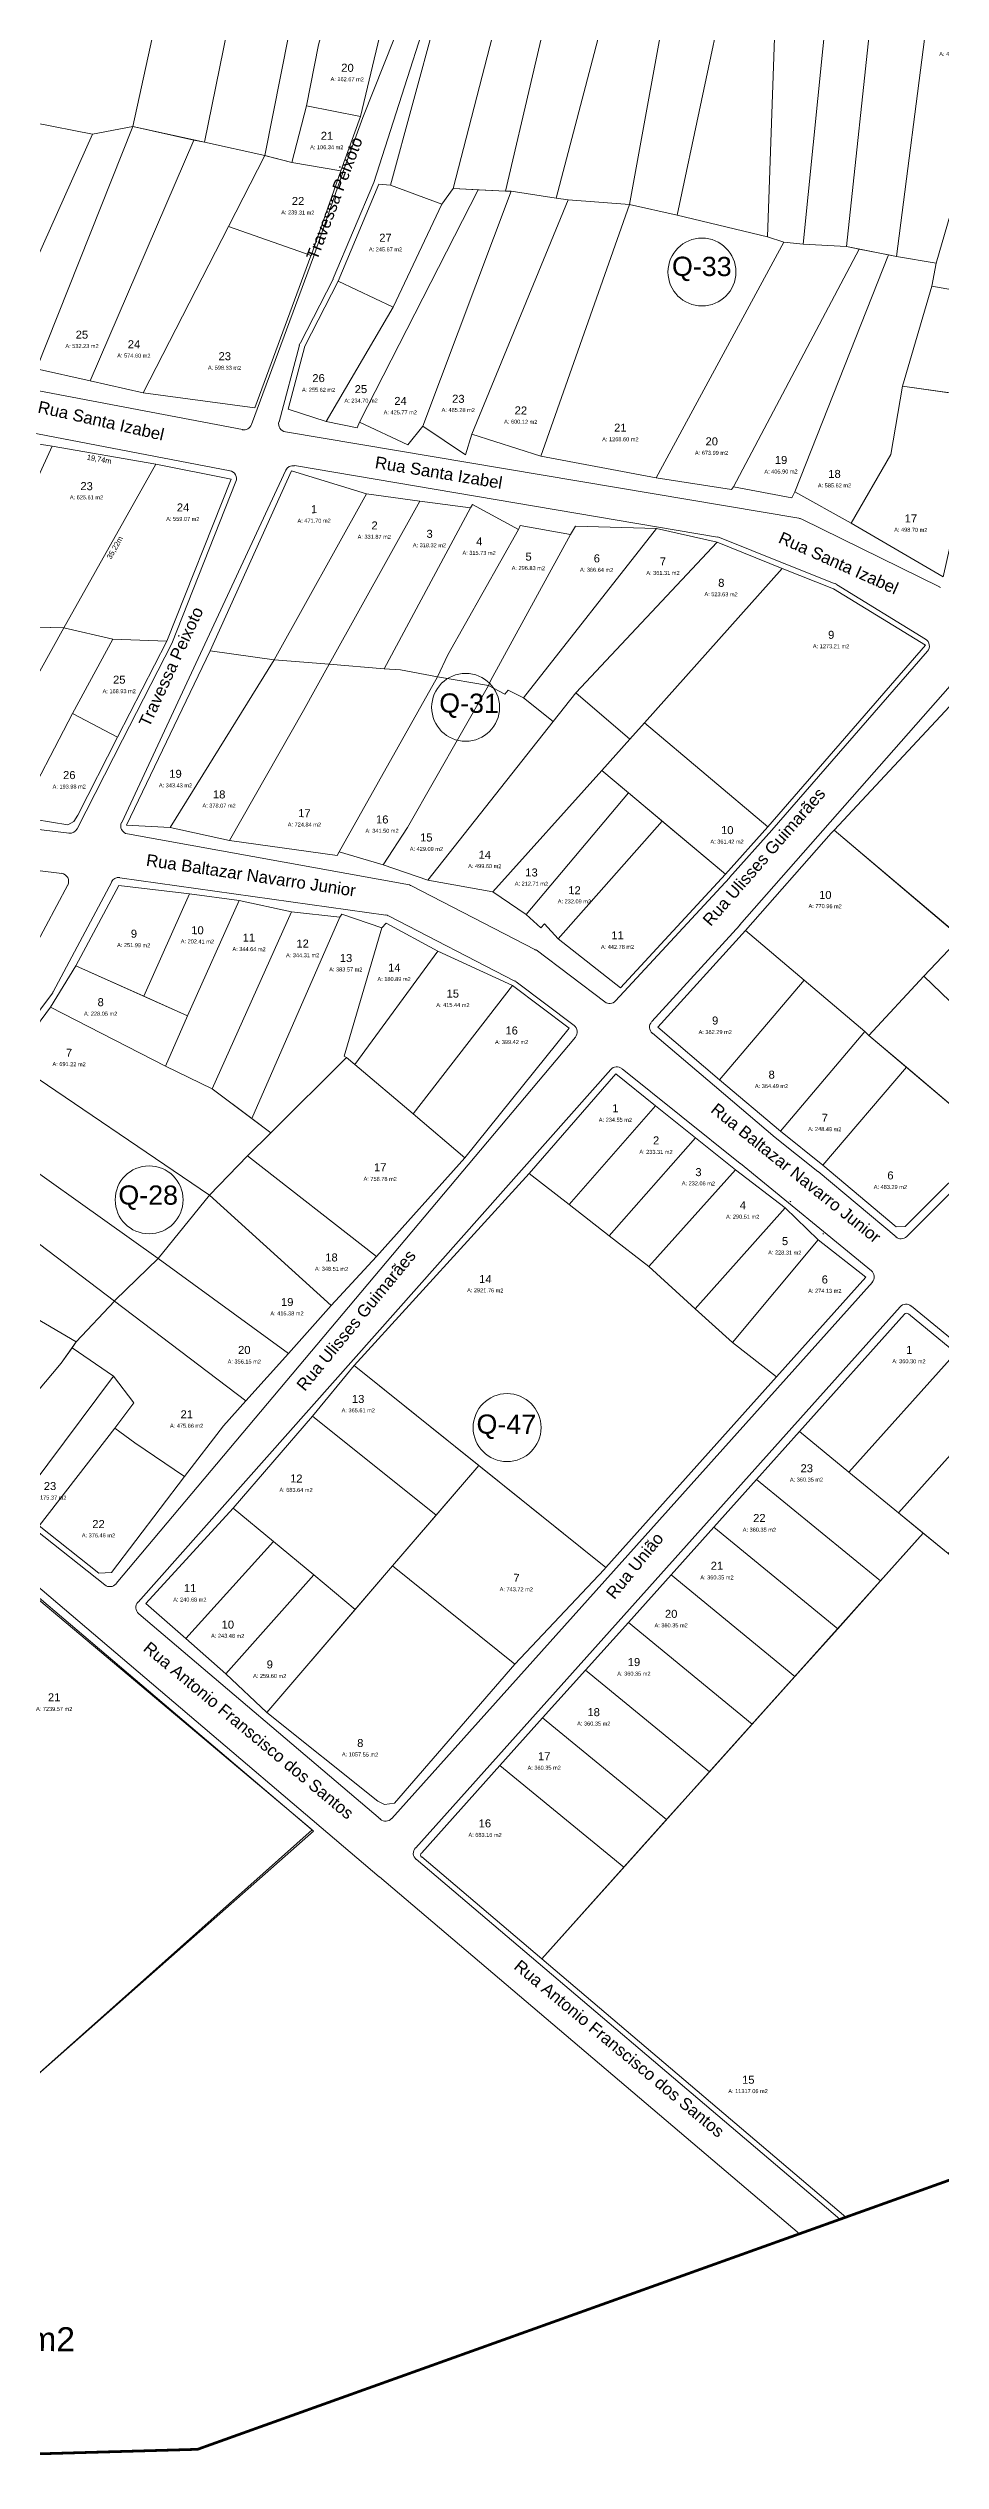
# Model space of a CAD drawing. Header units: metres. Extents: x 3808 to 8215, y 2374 to 6187.
# Drawn here: x 6705.7 to 6873, y 3301 to 3753.2 of the extents above; entities that cross this region are included whole.
import ezdxf

# ---------------------------------------------------------------- set-up
doc = ezdxf.new("R2010")
doc.units = ezdxf.units.M
for name, color, linetype in [('0 - Cotas', 7, 'Continuous'), ('Nomes-Ruas', 7, 'Continuous'), ('PDF_Boundary-Lotes', 7, 'Continuous'), ('PDF_Meio-Fio', 32, 'Continuous'), ('PDF_Numeração_Quadras', 7, 'Continuous'), ('PDF_Perímetro', 5, 'Continuous'), ('PDF_Text', 7, 'Continuous'), ('PDF_Vértices_Quadras', 7, 'Continuous')]:
    doc.layers.add(name, color=color, linetype=linetype)
doc.styles.add('Arial', font='arial.ttf')
doc.styles.add('PDF Arial', font='arial.ttf')
doc.styles.add('REGUA100', font='arial.ttf')
doc.dimstyles.new('Copy(2) of ISO-25', dxfattribs={"dimtxt": 1, "dimasz": 2.5, "dimexe": 1.25, "dimexo": 0.625, "dimgap": 0.2, "dimtad": 1, "dimtoh": 1, "dimlfac": 1, "dimzin": 1, "dimtxsty": 'Arial', "dimblk": 'NONE', "dimcen": 0, "dimse1": 1, "dimse2": 1, "dimsd1": 1, "dimsd2": 1, "dimclrt": 256, "dimaunit": 1, "dimadec": 3, "dimazin": 0, "dimtfac": 1, "dimtmove": 0, "dimatfit": 3, "dimldrblk": 'NONE', "dimfxl": 1, "dimtolj": 1, "dimtzin": 0, "dimarcsym": 0})

# ---------------------------------------------------------------- blocks, each defined once
blk = doc.blocks.new('*D11586')
at = {"layer": 'Defpoints', "color": 0, "transparency": 16777216}
for p in [(6706.41, 3678.63), (6725.56, 3673.5), (6725.86, 3675.26)]:
    blk.add_point(p, dxfattribs=at)
at = {"layer": '0 - Cotas', "lineweight": 5, "transparency": 16777216, "insert": (6715.24, 3676.1), "char_height": 1, "attachment_point": 5, "rotation": 350.1652, "style": 'Arial'}
blk.add_mtext('\\A1;19,74m', dxfattribs=at)
blk = doc.blocks.new('_None')
blk = doc.blocks.new('*D11587')
at = {"layer": 'Defpoints', "color": 0, "transparency": 16777216}
for p in [(6706.41, 3678.63), (6691.07, 3645.05), (6692.6, 3644.35)]:
    blk.add_point(p, dxfattribs=at)
at = {"layer": '0 - Cotas', "lineweight": 5, "transparency": 16777216, "insert": (6699.98, 3662.42), "char_height": 1, "attachment_point": 5, "rotation": 65.4503, "style": 'Arial'}
blk.add_mtext('\\A1;36,92m', dxfattribs=at)
blk = doc.blocks.new('*D11588')
at = {"layer": 'Defpoints', "color": 0, "transparency": 16777216}
for p in [(6725.86, 3675.26), (6727.48, 3674.35), (6708.61, 3644.55)]:
    blk.add_point(p, dxfattribs=at)
at = {"layer": '0 - Cotas', "lineweight": 5, "transparency": 16777216, "insert": (6718.26, 3659.56), "char_height": 1, "attachment_point": 5, "rotation": 60.6769, "style": 'Arial'}
blk.add_mtext('\\A1;35,22m', dxfattribs=at)
blk = doc.blocks.new('*D11589')
at = {"layer": 'Defpoints', "color": 0, "transparency": 16777216}
for p in [(6691.07, 3645.05), (6708.61, 3644.55), (6708.61, 3644.55)]:
    blk.add_point(p, dxfattribs=at)
at = {"layer": '0 - Cotas', "lineweight": 5, "transparency": 16777216, "insert": (6700.72, 3645.58), "char_height": 1, "attachment_point": 5, "rotation": 358.3887, "style": 'Arial'}
blk.add_mtext('\\A1;17,55m', dxfattribs=at)

msp = doc.modelspace()

# ---------------------------------------------------------------- linework, layer by layer
at = {"lineweight": 5, "flags": 128}
msp.add_lwpolyline([(6755.166, 3419.31), (6678.259, 3483.969), (6671.462, 3476.683), (6664.782, 3469.919), (6658.638, 3460.642), (6647.354, 3443.606), (6642.158, 3435.76), (6636.915, 3427.843), (6631.341, 3419.428), (6630.154, 3417.635), (6700.037, 3370.162)], close=True, dxfattribs=at)
at = {"layer": 'PDF_Boundary-Lotes', "lineweight": 5}
for points in [[(6729.223, 3773.763), (6690.978, 3781.435), (6680.796, 3742.861), (6703.162, 3739.246), (6714.004, 3737.133), (6721.556, 3738.574)], [(6744.268, 3781.11), (6731.766, 3783.776), (6729.223, 3773.763), (6721.556, 3738.574), (6735.021, 3735.579)], [(6755.313, 3778.534), (6744.73, 3781.668), (6744.268, 3781.11), (6735.021, 3735.579), (6746.315, 3733.091)], [(6762.927, 3778.276), (6755.313, 3778.534), (6746.315, 3733.091), (6751.357, 3731.79), (6754.102, 3742.401), (6756.382, 3753.869)], [(6792.891, 3770.768), (6782.39, 3773.716), (6769.828, 3727.523), (6779.449, 3724.011), (6781.588, 3726.943)], [(6801.545, 3769.706), (6792.891, 3770.768), (6781.588, 3726.943), (6791.412, 3726.441)], [(6812.303, 3768.486), (6801.545, 3769.706), (6791.412, 3726.441), (6792.444, 3726.408), (6800.924, 3725.137)], [(6822.483, 3766.923), (6812.303, 3768.486), (6800.924, 3725.137), (6803.175, 3724.799), (6814.675, 3723.906)], [(6832.733, 3764.948), (6822.483, 3766.923), (6814.675, 3723.906), (6823.574, 3721.934)], [(6842.14, 3764.085), (6832.733, 3764.948), (6823.574, 3721.934), (6840.548, 3717.85)], [(6851.809, 3762.475), (6842.14, 3764.085), (6840.548, 3717.85), (6843.6, 3716.847), (6847.202, 3716.506)], [(6860.109, 3761.058), (6851.809, 3762.475), (6847.202, 3716.506), (6855.35, 3716.041)], [(6870.533, 3759.293), (6860.109, 3761.058), (6855.35, 3716.041), (6864.689, 3714.175)], [(6883.636, 3757.069), (6870.533, 3759.293), (6864.689, 3714.175), (6872.137, 3712.937), (6876.376, 3727.546), (6877.644, 3728.435)], [(6767.819, 3755.381), (6757.366, 3757.466), (6756.382, 3753.869), (6754.131, 3742.436), (6764.224, 3740.414)], [(6764.224, 3740.414), (6754.131, 3742.436), (6751.357, 3731.79), (6760.539, 3730.231)], [(6714.004, 3737.133), (6703.162, 3739.246), (6686.119, 3698.362), (6695.569, 3695.991)], [(6721.556, 3738.574), (6714.004, 3737.133), (6695.569, 3695.991), (6703.49, 3693.125)], [(6733.019, 3736.004), (6721.556, 3738.574), (6703.49, 3693.125), (6713.572, 3690.877)], [(6739.511, 3719.787), (6746.315, 3733.091), (6735.021, 3735.579), (6733.019, 3736.004), (6713.572, 3690.877), (6723.492, 3688.647)], [(6760.539, 3730.231), (6751.357, 3731.79), (6746.513, 3733.045), (6746.315, 3733.091), (6739.511, 3719.787), (6754.968, 3714.372)], [(6786.274, 3726.703), (6781.588, 3726.943), (6779.449, 3724.011), (6770.342, 3704.672), (6757.824, 3683.28), (6763.631, 3682.051), (6764.075, 3683.153)], [(6779.449, 3724.011), (6769.828, 3727.523), (6767.688, 3727.711), (6760.017, 3709.535), (6770.342, 3704.672)], [(6792.444, 3726.408), (6791.412, 3726.441), (6786.274, 3726.703), (6764.075, 3683.153), (6773.123, 3678.88), (6775.888, 3682.353)], [(6803.175, 3724.799), (6800.924, 3725.137), (6792.444, 3726.408), (6775.888, 3682.353), (6783.941, 3677.022), (6785.128, 3680.863)], [(6913.156, 3721.442), (6913.225, 3721.738), (6889.566, 3725.426), (6877.644, 3728.435), (6876.376, 3727.546), (6872.137, 3712.937), (6871.345, 3708.65), (6908.66, 3701.985)], [(6814.675, 3723.906), (6803.175, 3724.799), (6785.128, 3680.863), (6798.055, 3676.725)], [(6843.6, 3716.847), (6840.548, 3717.85), (6823.574, 3721.934), (6814.675, 3723.906), (6798.055, 3676.725), (6819.622, 3672.714)], [(6754.945, 3714.274), (6754.968, 3714.372), (6739.511, 3719.787), (6723.492, 3688.647), (6744.436, 3685.8)], [(6857.676, 3715.582), (6855.35, 3716.041), (6847.202, 3716.506), (6843.6, 3716.847), (6819.622, 3672.714), (6833.752, 3670.521), (6834.122, 3671.038)], [(6863.181, 3714.485), (6857.676, 3715.582), (6834.122, 3671.038), (6845.091, 3668.937), (6845.628, 3670.08)], [(6865.821, 3689.869), (6871.345, 3708.65), (6872.137, 3712.937), (6864.689, 3714.175), (6863.181, 3714.485), (6845.628, 3670.08), (6856.176, 3664.209), (6863.665, 3677.062)], [(6770.342, 3704.672), (6760.017, 3709.535), (6753.784, 3697.345), (6750.664, 3685.574), (6757.824, 3683.28)], [(6908.66, 3701.985), (6871.345, 3708.65), (6865.821, 3689.869), (6891.631, 3686.22), (6904.685, 3682.448)], [(6881.005, 3687.742), (6865.821, 3689.869), (6863.665, 3677.062), (6856.176, 3664.209), (6873.417, 3654.136)], [(6706.412, 3678.634), (6698.807, 3679.825), (6681.037, 3649.197), (6691.07, 3645.048)], [(6725.861, 3675.262), (6706.412, 3678.634), (6691.07, 3645.048), (6708.612, 3644.554)], [(6740.015, 3672.46), (6725.861, 3675.262), (6708.612, 3644.554), (6717.778, 3642.479), (6727.914, 3642.07)], [(6765.36, 3669.668), (6751.319, 3674.025), (6736.024, 3640.282), (6748.019, 3638.566)], [(6775.359, 3668.314), (6765.36, 3669.668), (6748.019, 3638.566), (6758.353, 3637.757)], [(6784.865, 3667.074), (6775.359, 3668.314), (6758.353, 3637.757), (6768.659, 3636.913)], [(6793.861, 3663.021), (6785.195, 3667.683), (6784.865, 3667.074), (6768.659, 3636.913), (6771.704, 3636.681), (6778.676, 3635.367), (6780.576, 3639.499)], [(6803.599, 3662.06), (6794.178, 3663.758), (6793.861, 3663.021), (6780.576, 3639.499), (6778.676, 3635.367), (6788.247, 3633.779), (6788.639, 3634.749)], [(6819.705, 3663.17), (6804.546, 3663.627), (6803.599, 3662.06), (6788.639, 3634.749), (6788.247, 3633.779), (6791.294, 3632.133), (6791.931, 3632.899), (6794.798, 3631.461)], [(6831.069, 3660.623), (6819.705, 3663.17), (6794.798, 3631.461), (6800.321, 3627.053), (6804.584, 3632.402)], [(6843.267, 3655.678), (6831.069, 3660.623), (6804.584, 3632.402), (6814.72, 3623.695), (6817.456, 3626.78)], [(6870.137, 3641.321), (6852.883, 3651.875), (6843.267, 3655.678), (6817.456, 3626.78), (6840.59, 3607.284)], [(6708.612, 3644.554), (6698.876, 3644.808), (6681.395, 3614.175), (6690.26, 3611.525)], [(6710.261, 3628.53), (6717.778, 3642.479), (6708.612, 3644.554), (6690.26, 3611.525), (6700.192, 3609.167)], [(6727.914, 3642.07), (6717.778, 3642.479), (6710.261, 3628.53), (6718.683, 3624.07)], [(6748.019, 3638.566), (6736.024, 3640.282), (6720.345, 3607.565), (6728.585, 3607.141)], [(6753.563, 3629.079), (6758.353, 3637.757), (6748.019, 3638.566), (6728.585, 3607.141), (6739.683, 3604.698)], [(6778.676, 3635.367), (6771.704, 3636.681), (6768.659, 3636.913), (6758.353, 3637.757), (6753.563, 3629.079), (6739.683, 3604.698), (6759.85, 3601.907), (6760.237, 3602.587)], [(6788.247, 3633.779), (6778.676, 3635.367), (6760.237, 3602.587), (6768.505, 3600.138), (6773.031, 3607.152)], [(6800.321, 3627.053), (6794.798, 3631.461), (6791.931, 3632.899), (6791.294, 3632.133), (6788.247, 3633.779), (6773.031, 3607.152), (6768.505, 3600.138), (6776.843, 3597.279)], [(6809.472, 3617.869), (6814.72, 3623.695), (6804.584, 3632.402), (6800.321, 3627.053), (6776.843, 3597.279), (6789.007, 3595.128)], [(6913.382, 3605.779), (6879.582, 3632.421), (6877.409, 3631.93), (6876.4, 3631.707), (6853.029, 3606.67), (6887.14, 3577.709)], [(6718.683, 3624.07), (6710.261, 3628.53), (6700.192, 3609.167), (6709.368, 3607.671), (6710.503, 3608.259), (6711.261, 3609.455)], [(6817.456, 3626.78), (6814.72, 3623.695), (6809.472, 3617.869), (6832.634, 3598.408), (6840.59, 3607.284)], [(6814.461, 3613.669), (6809.472, 3617.869), (6789.007, 3595.128), (6795.289, 3590.855)], [(6820.774, 3608.37), (6814.461, 3613.669), (6795.289, 3590.855), (6798.031, 3588.344), (6798.702, 3589.081), (6801.276, 3586.297)], [(6832.634, 3598.408), (6820.774, 3608.37), (6801.276, 3586.297), (6812.966, 3577.124)], [(6876.732, 3586.584), (6853.029, 3606.67), (6852.439, 3606.101), (6836.412, 3587.856), (6847.378, 3578.519), (6858.756, 3568.898), (6859.529, 3568.198), (6869.852, 3579.287)], [(6732.182, 3594.739), (6718.917, 3596.273), (6710.892, 3581.216), (6723.608, 3575.546)], [(6741.496, 3593.481), (6732.182, 3594.739), (6723.608, 3575.546), (6731.832, 3571.84)], [(6751.312, 3591.337), (6741.496, 3593.481), (6731.832, 3571.84), (6727.658, 3562.415), (6736.416, 3558.146)], [(6760.377, 3590.346), (6751.312, 3591.337), (6736.416, 3558.146), (6743.878, 3552.6)], [(6768.249, 3588.344), (6760.741, 3590.927), (6760.377, 3590.346), (6743.878, 3552.6), (6747.438, 3549.94), (6761.628, 3564.058), (6761.187, 3564.306)], [(6778.753, 3583.98), (6769.036, 3589.221), (6768.249, 3588.344), (6761.187, 3564.306), (6761.628, 3564.058), (6763.197, 3562.756)], [(6836.412, 3587.856), (6819.957, 3569.733), (6831.55, 3559.874), (6847.378, 3578.519)], [(6887.14, 3577.709), (6876.732, 3586.584), (6869.852, 3579.287), (6890.94, 3558.958), (6899.918, 3566.867)], [(6792.7, 3577.525), (6778.753, 3583.98), (6763.197, 3562.756), (6774.093, 3553.477)], [(6710.892, 3581.216), (6706.112, 3573.471), (6727.658, 3562.415), (6731.832, 3571.84)], [(6803.315, 3569.538), (6792.7, 3577.525), (6774.093, 3553.477), (6783.798, 3545.244)], [(6858.756, 3568.898), (6847.378, 3578.519), (6831.55, 3559.874), (6842.928, 3550.254)], [(6869.852, 3579.287), (6859.529, 3568.198), (6882.639, 3548.603), (6890.94, 3558.958)], [(6727.658, 3562.415), (6706.112, 3573.471), (6698.773, 3563.495), (6735.916, 3538.257), (6743.08, 3545.611), (6747.438, 3549.94), (6736.416, 3558.146)], [(6866.545, 3562.256), (6859.529, 3568.198), (6858.756, 3568.898), (6842.928, 3550.254), (6850.919, 3543.856)], [(6698.773, 3563.495), (6690.806, 3551.627), (6726.308, 3526.397), (6735.916, 3538.257)], [(6774.093, 3553.477), (6763.197, 3562.756), (6761.628, 3564.058), (6747.438, 3549.94), (6743.08, 3545.611), (6767.216, 3526.755), (6783.798, 3545.244)], [(6819.556, 3554.998), (6812.088, 3560.961), (6795.876, 3542.282), (6803.362, 3536.48)], [(6882.639, 3548.603), (6866.545, 3562.256), (6850.919, 3543.856), (6864.661, 3532.332), (6866.331, 3532.359)], [(6827.031, 3548.97), (6819.556, 3554.998), (6803.362, 3536.48), (6810.819, 3530.644)], [(6690.806, 3551.627), (6685.488, 3543.093), (6718.112, 3518.368), (6718.257, 3518.542), (6726.308, 3526.397)], [(6743.08, 3545.611), (6735.916, 3538.257), (6758.71, 3517.571), (6767.216, 3526.755)], [(6834.499, 3543.006), (6827.031, 3548.97), (6810.819, 3530.644), (6818.304, 3524.843)], [(6685.488, 3543.093), (6679.051, 3534.487), (6702.334, 3515.809), (6710.908, 3510.752), (6718.112, 3518.368)], [(6833.971, 3510.603), (6826.948, 3516.962), (6818.304, 3524.843), (6810.819, 3530.644), (6803.362, 3536.48), (6795.876, 3542.282), (6763.034, 3506.33), (6810.227, 3468.454), (6842.223, 3504.165)], [(6843.843, 3535.898), (6834.499, 3543.006), (6818.304, 3524.843), (6826.948, 3516.962)], [(6735.916, 3538.257), (6726.308, 3526.397), (6750.731, 3508.597), (6758.71, 3517.571)], [(6679.051, 3534.487), (6671.142, 3525.455), (6703.551, 3501.32), (6708.098, 3506.728), (6710.908, 3510.752), (6702.334, 3515.809)], [(6850.03, 3529.88), (6843.843, 3535.898), (6826.948, 3516.962), (6833.971, 3510.603)], [(6858.979, 3522.864), (6850.03, 3529.88), (6833.971, 3510.603), (6842.223, 3504.165)], [(6726.308, 3526.397), (6718.257, 3518.542), (6718.112, 3518.368), (6742.746, 3499.686), (6750.731, 3508.597)], [(6718.112, 3518.368), (6710.908, 3510.752), (6710.174, 3509.654), (6717.937, 3504.329), (6721.716, 3499.309), (6718.171, 3494.541), (6721.962, 3491.806), (6731.229, 3485.527), (6738.58, 3495.022), (6742.746, 3499.686)], [(6717.937, 3504.329), (6710.174, 3509.654), (6708.098, 3506.728), (6703.551, 3501.32), (6697.087, 3494.738), (6698.022, 3493.667), (6690.648, 3486.84), (6699.574, 3479.725)], [(6763.034, 3506.33), (6755.265, 3496.829), (6778.409, 3478.266), (6786.387, 3487.594)], [(6885.127, 3501.043), (6875.8, 3508.667), (6855.78, 3486.321), (6865.044, 3478.691)], [(6718.171, 3494.541), (6721.716, 3499.309), (6717.937, 3504.329), (6699.574, 3479.725), (6703.982, 3476.243)], [(6894.391, 3493.412), (6885.127, 3501.043), (6865.044, 3478.691), (6874.371, 3471.066)], [(6755.265, 3496.829), (6740.339, 3479.555), (6747.929, 3473.313), (6755.457, 3467.065), (6763.228, 3460.615), (6770.222, 3468.758), (6778.409, 3478.266)], [(6731.229, 3485.527), (6721.962, 3491.806), (6718.171, 3494.541), (6703.982, 3476.243), (6715.162, 3467.375), (6717.562, 3467.502)], [(6865.044, 3478.691), (6855.78, 3486.321), (6846.488, 3493.916), (6838.474, 3484.971), (6861.694, 3465.933), (6869.707, 3474.878)], [(6786.387, 3487.594), (6770.222, 3468.758), (6793.156, 3450.369), (6809.909, 3468.07), (6810.227, 3468.454)], [(6755.417, 3419.013), (6678.877, 3484.074), (6672.054, 3476.847), (6665.347, 3470.114), (6659.132, 3460.853), (6647.747, 3443.876), (6642.521, 3436.09), (6637.207, 3428.199), (6631.587, 3419.798), (6630.402, 3418.015), (6700.037, 3370.162)], [(6861.694, 3465.933), (6838.474, 3484.971), (6830.461, 3476.025), (6853.68, 3456.988)], [(6747.929, 3473.313), (6740.339, 3479.555), (6723.987, 3461.698), (6731.48, 3455.126)], [(6755.457, 3467.065), (6747.929, 3473.313), (6731.48, 3455.126), (6738.973, 3448.553)], [(6939.367, 3417.765), (6930.074, 3425.361), (6920.811, 3432.991), (6911.483, 3440.615), (6902.22, 3448.245), (6892.927, 3455.841), (6883.635, 3463.436), (6874.371, 3471.066), (6869.707, 3474.878), (6798.193, 3395.102), (6855.177, 3346.685), (6974.08, 3389.246), (6967.221, 3394.88), (6957.957, 3402.511), (6948.63, 3410.135)], [(6830.461, 3476.025), (6822.447, 3467.08), (6845.667, 3448.042), (6853.68, 3456.988)], [(6793.156, 3450.369), (6770.222, 3468.758), (6746.658, 3441.291), (6767.467, 3424.667), (6768.715, 3424.043), (6770.622, 3424.284)], [(6763.228, 3460.615), (6755.457, 3467.065), (6738.973, 3448.553), (6746.658, 3441.291)], [(6822.447, 3467.08), (6814.434, 3458.135), (6837.653, 3439.097), (6845.667, 3448.042)], [(6814.434, 3458.135), (6806.385, 3449.218), (6829.64, 3430.151), (6837.653, 3439.097)], [(6806.385, 3449.218), (6798.372, 3440.273), (6821.591, 3421.235), (6829.64, 3430.151)], [(6798.372, 3440.273), (6790.358, 3431.327), (6813.578, 3412.29), (6821.591, 3421.235)]]:
    msp.add_lwpolyline(points, close=True, dxfattribs=at)
for points in [[(6866.218, 3515.914), (6846.488, 3493.916), (6855.78, 3486.321), (6875.8, 3508.667), (6866.919, 3515.979)], [(6775.739, 3414.211), (6798.193, 3395.102), (6813.578, 3412.29), (6790.358, 3431.327), (6775.702, 3414.947)]]:
    msp.add_lwpolyline(points, dxfattribs=at)
for centre, start, end in [((6866.569, 3515.593), 50.64926, 138.12941), ((6776.025, 3414.591), 138.13205, 229.64022)]:
    msp.add_arc(centre, 0.521, start, end, dxfattribs=at)
at = {"layer": 'PDF_Meio-Fio', "lineweight": 5}
for points in [[(6776.264, 3778.035), (6770.574, 3755.155), (6764.689, 3740.264), (6761.003, 3730.081), (6755.41, 3714.124), (6743.793, 3682.685)], [(6759.134, 3710.032), (6766.753, 3728.074), (6781.905, 3775.472)], [(6752.931, 3697.877), (6759.111, 3709.933)], [(6748.987, 3683.199), (6752.798, 3697.575)], [(6680.527, 3693.468), (6742.113, 3681.725)], [(6678.576, 3685.729), (6739.774, 3674.014)], [(6846.409, 3665.135), (6750.191, 3681.317)], [(6719.491, 3608.097), (6750.246, 3674.15)], [(6831.171, 3661.598), (6751.873, 3674.977)], [(6846.943, 3664.928), (6872.754, 3652.273)], [(6831.502, 3661.5), (6843.631, 3656.612), (6853.211, 3652.838)], [(6853.449, 3652.7), (6870.158, 3642.48)], [(6870.527, 3640.231), (6841.357, 3606.647), (6833.401, 3597.772)], [(6835.291, 3588.845), (6876.104, 3635.25)], [(6599.302, 3615.749), (6614.79, 3612.427), (6641.625, 3607.104), (6651.108, 3605.766), (6671.136, 3603.091), (6708.22, 3598.56)], [(6649.736, 3613.261), (6709.609, 3606.118)], [(6703.197, 3584.778), (6709.355, 3596.382)], [(6706.646, 3576.383), (6717.629, 3596.989)], [(6768.993, 3590.728), (6719.135, 3597.74)], [(6796.925, 3584.317), (6773.789, 3596.223)], [(6793.168, 3578.372), (6769.457, 3590.578)], [(6818.83, 3570.786), (6835.32, 3588.88)], [(6797.128, 3584.208), (6810.026, 3574.503)], [(6658.226, 3511.809), (6706.536, 3576.18)], [(6804.53, 3567.882), (6718.43, 3465.427)], [(6722.548, 3461.951), (6811.176, 3561.777)], [(6813.251, 3561.938), (6835.419, 3544.185)], [(6835.454, 3544.156), (6859.992, 3524.083)], [(6864.612, 3530.43), (6849.999, 3542.677)], [(6860.193, 3521.915), (6770.083, 3421.436)], [(6865.415, 3517.286), (6774.581, 3415.936)], [(6867.491, 3517.447), (7008.662, 3401.624)], [(6716.326, 3465.232), (6703.346, 3475.476), (6675.391, 3496.325), (6658.486, 3509.71)], [(6679.831, 3485.224), (6767.721, 3410.507)], [(6722.686, 3459.776), (6768.007, 3421.275)], [(6767.79, 3410.449), (6846.491, 3343.595)], [(6774.684, 3413.791), (6854.088, 3346.294)]]:
    msp.add_lwpolyline(points, dxfattribs=at)
for points in [[(6740.891, 3672.027), (6728.854, 3641.642), (6719.595, 3623.608), (6711.109, 3606.932, -0.3147491), (6709.58, 3606.105)], [(6878.144, 3635.439), (6914.302, 3606.958), (6928.361, 3595.758, -0.4427017), (6928.511, 3593.515), (6883.703, 3547.544), (6866.63, 3530.521)], [(6720.557, 3605.977), (6773.389, 3596.379, -0.07407), (6773.805, 3596.222)], [(6833.372, 3597.737), (6812.038, 3574.657, -0.3844789), (6810.003, 3574.466)], [(6793.406, 3578.234), (6804.265, 3570.044, -0.4303663), (6804.51, 3567.857)], [(6841.913, 3549.095, 0.0077929), (6841.944, 3549.069), (6830.595, 3558.724), (6818.967, 3568.612)], [(6849.988, 3542.687, 0.0065871), (6849.964, 3542.706), (6841.979, 3549.04)]]:
    msp.add_lwpolyline(points, format="xyb", dxfattribs=at)
msp.add_lwpolyline([(6835.358, 3544.177, 0.0074733), (6835.39, 3544.153, -0.0074733)], format="xyb", close=True, dxfattribs=at)
for centre, radius, start, end in [((6757.744, 3710.572), 1.505, 332.82629, 337.1389), ((6754.218, 3697.192), 1.519, 152.84025, 165.11576), ((6742.362, 3683.195), 1.517, 259.19515, 339.71403), ((6750.406, 3682.816), 1.517, 165.12436, 260.43731), ((6739.461, 3672.537), 1.517, 338.3419, 79.19409), ((6751.595, 3673.472), 1.517, 80.44048, 155.01253), ((6846.131, 3663.631), 1.517, 58.51656, 80.44623), ((6830.923, 3660.129), 1.515, 68.00556, 80.45036), ((6843.848, 3657.226), 0.707, 247.65987, 248.74462), ((6852.632, 3651.467), 1.516, 58.51231, 68.51734), ((6873.369, 3653.617), 1.517, 243.86259, 254.57827), ((6869.346, 3641.183), 1.517, 319.00361, 58.51088), ((6720.806, 3607.447), 1.517, 155.01111, 259.68104), ((6708.006, 3597.06), 1.517, 331.96347, 83.05628), ((6718.885, 3596.27), 1.517, 81.98539, 151.96126), ((6768.743, 3589.258), 1.517, 62.74459, 81.98475), ((6796.183, 3582.962), 1.517, 53.10475, 62.7494), ((6792.454, 3577.052), 1.517, 53.10475, 62.7494), ((6705.261, 3577.091), 1.517, 323.12818, 331.95485), ((6819.924, 3569.73), 1.517, 137.68444, 229.69146), ((6812.265, 3560.785), 1.517, 51.30066, 138.41268), ((6843.81, 3535.894), 1.519, 45.70258, 52.80967), ((6851.944, 3532.151), 1.52, 225.70594, 231.92657), ((6865.535, 3531.577), 1.517, 230.02819, 314.94413), ((6859.005, 3522.93), 1.517, 318.12589, 50.7166), ((6866.504, 3516.294), 1.517, 50.64607, 138.13079), ((6717.248, 3466.379), 1.517, 231.67326, 319.95574), ((6723.637, 3460.958), 1.517, 138.40897, 229.63024), ((6768.93, 3422.423), 1.517, 229.63182, 318.12566), ((6775.642, 3414.909), 1.517, 138.13205, 229.62771)]:
    msp.add_arc(centre, radius, start, end, dxfattribs=at)
at = {"layer": 'PDF_Numeração_Quadras', "lineweight": 5}
for centre in [(6828.23, 3711.271), (6783.932, 3629.68), (6724.613, 3537.368), (6791.71, 3494.682)]:
    msp.add_circle(centre, 6.363, dxfattribs=at)
at = {"layer": 'PDF_Perímetro', "color": 1, "lineweight": 5}
msp.add_lwpolyline([(6992.95, 3766.096, 0.528, 0.528, 0), (6989.1, 3742.099, 0.51, 0.51, 0), (6973.114, 3643.777, 0.507, 0.507, 0), (6984.573, 3635.708, 0.505, 0.505, 0), (7029.048, 3628.308, 0.505, 0.505, 0), (7061.702, 3618.155, 0.486, 0.486, 0), (7076.465, 3616.937, 0.5, 0.5, 0), (7105.271, 3590.378, 0.504, 0.504, 0), (7110.134, 3585.636, 0.506, 0.506, 0), (7146.084, 3541.376, 0.505, 0.505, 0), (7019.68, 3405.574, 0.512, 0.512, 0), (6733.692, 3303.176, 0.507, 0.507, 0), (6667.743, 3301.296, 0.514, 0.514, 0)], format="xyseb", dxfattribs=at)
at = {"layer": 'PDF_Vértices_Quadras', "lineweight": 5}
msp.add_lwpolyline([(6717.562, 3467.502), (6715.162, 3467.375)], dxfattribs=at)

# ---------------------------------------------------------------- texts
at = {"layer": 'Nomes-Ruas', "lineweight": 5, "style": 'REGUA100'}
for s, rotation, p in [('Travessa Peixoto', 69.29849, (6756.094, 3713.337)), ('Rua Santa Izabel', 347.28194, (6703.601, 3684.965)), ('Rua Santa Izabel', 350.63252, (6766.821, 3674.545)), ('Rua Santa Izabel', 335.93963, (6842.381, 3660.629)), ('Travessa Peixoto', 65.10383, (6724.62, 3625.803)), ('Rua Ulisses Guimarães', 48.94477, (6829.863, 3588.485)), ('Rua Baltazar Navarro Junior', 351.61406, (6723.938, 3599.985)), ('Rua Baltazar Navarro Junior', 321.24194, (6829.699, 3553.937)), ('Rua Ulisses Guimarães', 50.54252, (6753.786, 3501.348)), ('Rua União', 50.86753, (6811.814, 3462.327)), ('Rua Antonio Franscisco dos Santos', 320.30358, (6723.328, 3453.01)), ('Rua Antonio Franscisco dos Santos', 320.30358, (6792.801, 3393.378))]:
    msp.add_text(s, height=2.25, rotation=rotation, dxfattribs=at).set_placement(p)
at = {"layer": 'PDF_Text', "lineweight": 5, "attachment_point": 7, "style": 'PDF Arial'}
for s, insert, char_height, rotation in [('20', (6760.612, 3748.802), 1.5, 358.96696), ('21', (6756.782, 3736.057), 1.5, 359.82923), ('22', (6751.355, 3723.846), 1.5, 359.82923), ('27', (6767.755, 3716.943), 1.5, 0.54391), ('Q-33', (6822.604, 3709.566), 3.6001, 359.72543), ('25', (6710.843, 3698.767), 1.5, 359.67576), ('24', (6720.594, 3696.997), 1.5, 358.96696), ('23', (6737.623, 3694.726), 1.5, 359.82923), ('26', (6755.212, 3690.603), 1.5, 0.54391), ('25', (6763.154, 3688.542), 1.5, 0.54391), ('24', (6770.563, 3686.361), 1.5, 359.82923), ('23', (6781.394, 3686.763), 1.5, 358.96696), ('22', (6793.111, 3684.596), 1.5, 358.96696), ('21', (6811.777, 3681.344), 1.5, 0.54391), ('20', (6828.9, 3678.761), 1.5, 359.82923), ('19', (6841.895, 3675.272), 1.5, 359.82923), ('23', (6711.71, 3670.385), 1.5, 358.96696), ('18', (6851.914, 3672.665), 1.5, 359.82923), ('24', (6729.804, 3666.398), 1.5, 359.82923), ('1', (6754.952, 3666.065), 1.5, 0.66994), ('2', (6766.266, 3663.031), 1.5, 358.96696), ('3', (6776.608, 3661.425), 1.5, 0.66994), ('17', (6866.23, 3664.339), 1.5, 359.82923), ('4', (6785.905, 3660.031), 1.5, 358.96696), ('5', (6795.142, 3657.165), 1.5, 358.96696), ('6', (6807.94, 3656.842), 1.5, 358.96696), ('7', (6820.344, 3656.282), 1.5, 0.66994), ('8', (6831.265, 3652.254), 1.5, 358.96696), ('9', (6851.887, 3642.495), 1.5, 0.66994), ('25', (6717.846, 3634.098), 1.5, 359.82923), ('Q-31', (6778.972, 3627.716), 3.6001, 359.54385), ('26', (6708.476, 3616.215), 1.5, 359.82923), ('19', (6728.393, 3616.456), 1.5, 359.82923), ('18', (6736.565, 3612.616), 1.5, 358.96696), ('17', (6752.524, 3609.107), 1.5, 358.96696), ('16', (6767.138, 3607.898), 1.5, 359.82923), ('15', (6775.396, 3604.516), 1.5, 359.82923), ('10', (6831.808, 3605.896), 1.5, 359.82923), ('14', (6786.374, 3601.316), 1.5, 358.96696), ('13', (6795.106, 3597.985), 1.5, 358.96696), ('12', (6803.167, 3594.674), 1.5, 358.96696), ('10', (6850.172, 3593.772), 1.5, 358.96696), ('9', (6721.174, 3586.487), 1.5, 358.96696), ('10', (6732.497, 3587.153), 1.5, 358.96696), ('11', (6742.149, 3585.759), 1.5, 0.54391), ('12', (6752.224, 3584.636), 1.5, 0.54391), ('11', (6811.256, 3586.195), 1.5, 0.54391), ('13', (6760.353, 3581.925), 1.5, 359.82923), ('14', (6769.396, 3580.153), 1.5, 359.82923), ('15', (6780.365, 3575.261), 1.5, 359.67576), ('8', (6714.937, 3573.654), 1.5, 358.96696), ('16', (6791.395, 3568.341), 1.5, 359.82923), ('9', (6830.138, 3570.203), 1.5, 0.66994), ('7', (6709.001, 3564.187), 1.5, 358.96696), ('8', (6840.729, 3560.059), 1.5, 0.66994), ('1', (6811.435, 3553.793), 1.5, 0.40606), ('7', (6850.677, 3552.003), 1.5, 358.96696), ('2', (6819.072, 3547.749), 1.5, 0.66994), ('17', (6766.761, 3542.729), 1.5, 359.82923), ('3', (6826.986, 3541.801), 1.5, 358.96696), ('6', (6862.967, 3541.187), 1.5, 358.96696), ('Q-28', (6718.843, 3535.489), 3.6001, 359.87317), ('4', (6835.314, 3535.621), 1.5, 358.96696), ('18', (6757.621, 3525.807), 1.5, 359.67576), ('5', (6843.207, 3528.867), 1.5, 358.96696), ('14', (6786.459, 3521.789), 1.5, 358.96696), ('6', (6850.66, 3521.68), 1.5, 358.96696), ('19', (6749.328, 3517.447), 1.5, 359.82923), ('20', (6741.285, 3508.466), 1.5, 359.82923), ('1', (6866.487, 3508.509), 1.5, 358.96696), ('13', (6762.624, 3499.288), 1.5, 359.67576), ('21', (6730.506, 3496.427), 1.5, 359.82923), ('Q-47', (6785.963, 3492.548), 3.6001, 359.72543), ('23', (6846.711, 3486.29), 1.5, 359.82923), ('23', (6704.868, 3482.957), 1.5, 359.82923), ('12', (6751.016, 3484.406), 1.5, 358.96696), ('22', (6713.957, 3475.85), 1.5, 359.82923), ('22', (6837.835, 3476.968), 1.5, 0.54391), ('21', (6829.885, 3468.028), 1.5, 0.54391), ('11', (6731.121, 3463.84), 1.5, 359.82923), ('7', (6792.883, 3465.781), 1.5, 358.96696), ('20', (6821.297, 3459.004), 1.5, 359.82923), ('10', (6738.184, 3457.01), 1.5, 358.96696), ('9', (6746.63, 3449.529), 1.5, 358.96696), ('19', (6814.322, 3449.962), 1.5, 359.82923), ('21', (6705.653, 3443.368), 1.5, 0.54391), ('18', (6806.767, 3440.577), 1.5, 359.67576), ('8', (6763.596, 3434.799), 1.5, 358.96696), ('17', (6797.5, 3432.344), 1.5, 359.82923), ('16', (6786.386, 3419.709), 1.5, 0.54391), ('15', (6835.744, 3371.677), 1.5, 359.82923)]:
    msp.add_mtext(s, dxfattribs=dict(at, insert=insert, char_height=char_height, rotation=rotation))
at = {"layer": 'PDF_Text', "color": 1, "lineweight": 5, "attachment_point": 7, "style": 'PDF Arial'}
for s, insert, char_height, rotation in [('A: 498.40 m2', (6872.71, 3751.764), 0.74999, 359.68104), ('A: 162.67 m2', (6758.621, 3747.053), 0.74999, 359.41759), ('A: 106.34 m2', (6754.79, 3734.283), 0.74999, 0.00544), ('A: 239.31 m2', (6749.363, 3722.072), 0.74999, 359.41759), ('A: 245.67 m2', (6765.799, 3715.14), 0.74999, 359.68104), ('A: 532.23 m2', (6708.915, 3697.025), 0.74999, 359.68104), ('A: 574.60 m2', (6718.631, 3695.258), 0.74999, 359.41759), ('A: 598.33 m2', (6735.631, 3692.978), 0.74999, 359.41759), ('A: 255.62 m2', (6753.255, 3688.825), 0.74999, 359.68104), ('A: 234.70 m2', (6761.227, 3686.8), 0.74999, 359.68104), ('A: 425.77 m2', (6768.572, 3684.588), 0.74999, 359.74171), ('A: 485.28 m2', (6779.432, 3685.049), 0.74999, 359.68104), ('A: 600.12 m2', (6791.149, 3682.857), 0.74999, 359.41759), ('A: 1268.60 m2', (6809.531, 3679.547), 0.74999, 359.91712), ('A: 673.99 m2', (6826.908, 3677.012), 0.74999, 359.68104), ('A: 405.90 m2', (6839.939, 3673.495), 0.74999, 0.00544), ('A: 625.61 m2', (6709.748, 3668.672), 0.74999, 359.68104), ('A: 585.62 m2', (6849.958, 3670.888), 0.74999, 0.00544), ('A: 559.07 m2', (6727.812, 3664.625), 0.74999, 359.74171), ('A: 471.70 m2', (6752.416, 3664.273), 0.74999, 0.00544), ('A: 498.70 m2', (6864.267, 3662.601), 0.74999, 359.41759), ('A: 331.87 m2', (6763.694, 3661.268), 0.74999, 359.74171), ('A: 318.32 m2', (6774.036, 3659.688), 0.74999, 359.74171), ('A: 315.73 m2', (6783.334, 3658.268), 0.74999, 359.41759), ('A: 296.83 m2', (6792.571, 3655.427), 0.74999, 359.41759), ('A: 366.64 m2', (6805.369, 3655.104), 0.74999, 359.41759), ('A: 361.31 m2', (6817.808, 3654.491), 0.74999, 0.00544), ('A: 523.63 m2', (6828.694, 3650.517), 0.74999, 359.41759), ('A: 1273.21 m2', (6849.025, 3640.762), 0.74999, 359.67576), ('A: 168.93 m2', (6715.89, 3632.321), 0.74999, 0.00544), ('A: 193.98 m2', (6706.519, 3614.437), 0.74999, 0.00544), ('A: 343.43 m2', (6726.437, 3614.679), 0.74999, 359.68104), ('A: 378.07 m2', (6734.603, 3610.903), 0.74999, 359.41759), ('A: 724.84 m2', (6750.596, 3607.339), 0.74999, 359.68104), ('A: 341.50 m2', (6765.147, 3606.15), 0.74999, 0.00544), ('A: 361.42 m2', (6829.816, 3604.148), 0.74999, 359.68104), ('A: 429.09 m2', (6773.469, 3602.774), 0.74999, 359.68104), ('A: 499.60 m2', (6784.411, 3599.577), 0.74999, 359.41759), ('A: 212.71 m2', (6793.144, 3596.284), 0.74999, 359.41759), ('A: 232.09 m2', (6801.205, 3592.936), 0.74999, 359.68104), ('A: 770.96 m2', (6848.21, 3592.059), 0.74999, 359.41759), ('A: 202.41 m2', (6730.535, 3585.439), 0.74999, 359.41759), ('A: 251.99 m2', (6718.603, 3584.749), 0.74999, 359.41759), ('A: 344.64 m2', (6740.222, 3583.991), 0.74999, 359.68104), ('A: 344.31 m2', (6750.267, 3582.834), 0.74999, 0.00544), ('A: 442.78 m2', (6809.299, 3584.393), 0.74999, 0.00544), ('A: 383.57 m2', (6758.361, 3580.176), 0.74999, 359.74171), ('A: 180.89 m2', (6767.405, 3578.379), 0.74999, 359.74171), ('A: 228.05 m2', (6712.401, 3571.888), 0.74999, 359.68104), ('A: 415.44 m2', (6778.437, 3573.518), 0.74999, 359.68104), ('A: 362.29 m2', (6827.601, 3568.436), 0.74999, 0.00544), ('A: 691.22 m2', (6706.493, 3562.43), 0.74999, 359.68104), ('A: 399.42 m2', (6789.439, 3566.564), 0.74999, 0.00544), ('A: 364.49 m2', (6838.157, 3558.321), 0.74999, 359.74171), ('A: 234.55 m2', (6808.898, 3552.001), 0.74999, 359.68104), ('A: 248.49 m2', (6848.135, 3550.274), 0.74999, 359.41759), ('A: 233.31 m2', (6816.5, 3545.986), 0.74999, 359.74171), ('A: 758.78 m2', (6764.805, 3540.927), 0.74999, 359.68104), ('A: 232.06 m2', (6824.444, 3540.098), 0.74999, 359.41759), ('A: 483.29 m2', (6860.431, 3539.42), 0.74999, 359.68104), ('A: 290.51 m2', (6832.743, 3533.858), 0.74999, 359.41759), ('A: 228.31 m2', (6840.636, 3527.129), 0.74999, 359.41759), ('A: 348.51 m2', (6755.693, 3524.064), 0.74999, 359.68104), ('A: 2921.76 m2', (6784.207, 3520.055), 0.74999, 359.3793), ('A: 274.13 m2', (6848.153, 3519.948), 0.74999, 359.68104), ('A: 415.38 m2', (6747.337, 3515.698), 0.74999, 0.00544), ('A: 356.15 m2', (6739.329, 3506.689), 0.74999, 359.68104), ('A: 360.30 m2', (6863.916, 3506.747), 0.74999, 359.68104), ('A: 475.66 m2', (6728.515, 3494.653), 0.74999, 359.74171), ('A: 365.61 m2', (6760.697, 3497.546), 0.74999, 359.68104), ('A: 175.37 m2', (6702.877, 3481.209), 0.74999, 359.41759), ('A: 683.64 m2', (6749.025, 3482.632), 0.74999, 359.68104), ('A: 360.35 m2', (6844.72, 3484.541), 0.74999, 0.00544), ('A: 376.46 m2', (6711.994, 3474.112), 0.74999, 359.68104), ('A: 360.35 m2', (6835.878, 3475.165), 0.74999, 359.68104), ('A: 743.72 m2', (6790.312, 3464.018), 0.74999, 359.41759), ('A: 360.35 m2', (6827.928, 3466.226), 0.74999, 359.68104), ('A: 240.68 m2', (6729.129, 3462.067), 0.74999, 359.74171), ('A: 243.48 m2', (6736.222, 3455.296), 0.74999, 359.41759), ('A: 360.35 m2', (6819.341, 3457.227), 0.74999, 0.00544), ('A: 259.60 m2', (6744.094, 3447.762), 0.74999, 359.68104), ('A: 360.35 m2', (6812.365, 3448.185), 0.74999, 359.68104), ('A: 7239.57 m2', (6703.406, 3441.571), 0.74999, 359.91712), ('A: 360.35 m2', (6804.84, 3438.835), 0.74999, 359.68104), ('A: 1057.55 m2', (6760.736, 3433.066), 0.74999, 359.3793), ('A: 360.35 m2', (6795.544, 3430.542), 0.74999, 0.00544), ('A: 683.16 m2', (6784.458, 3417.967), 0.74999, 359.68104), ('A: 11317.06 m2', (6833.172, 3369.939), 0.74999, 359.8406), ('A: 26464.31 m2', (6666.32, 3321.736), 4.50008, 359.67576)]:
    msp.add_mtext(s, dxfattribs=dict(at, insert=insert, char_height=char_height, rotation=rotation))

# ---------------------------------------------------------------- dimensions: what is measured, and where the dimension line sits
at = {"layer": '0 - Cotas', "lineweight": 5}
for base, p1, p2, angle, picture, middle in [((6692.604, 3644.348), (6706.412, 3678.634), (6691.07, 3645.048), 245.45035, '*D11587', (6700.708, 3662.09)), ((6725.556, 3673.502), (6706.412, 3678.634), (6725.861, 3675.262), 350.16519, '*D11586', (6715.105, 3675.314)), ((6727.485, 3674.35), (6708.612, 3644.554), (6725.861, 3675.262), 60.67691, '*D11588', (6718.958, 3659.17)), ((6708.612, 3644.554), (6691.07, 3645.048), (6708.612, 3644.554), 358.38865, '*D11589', (6700.702, 3644.777))]:
    dim = msp.add_linear_dim(base=base, p1=p1, p2=p2, angle=angle, dimstyle='Copy(2) of ISO-25', override={"dimpost": 'm'}, dxfattribs=at)
    dim.commit()
    dim.dimension.update_dxf_attribs({"geometry": picture, "text_midpoint": middle, "dimtype": 161})

doc.saveas('drawing.dxf')
